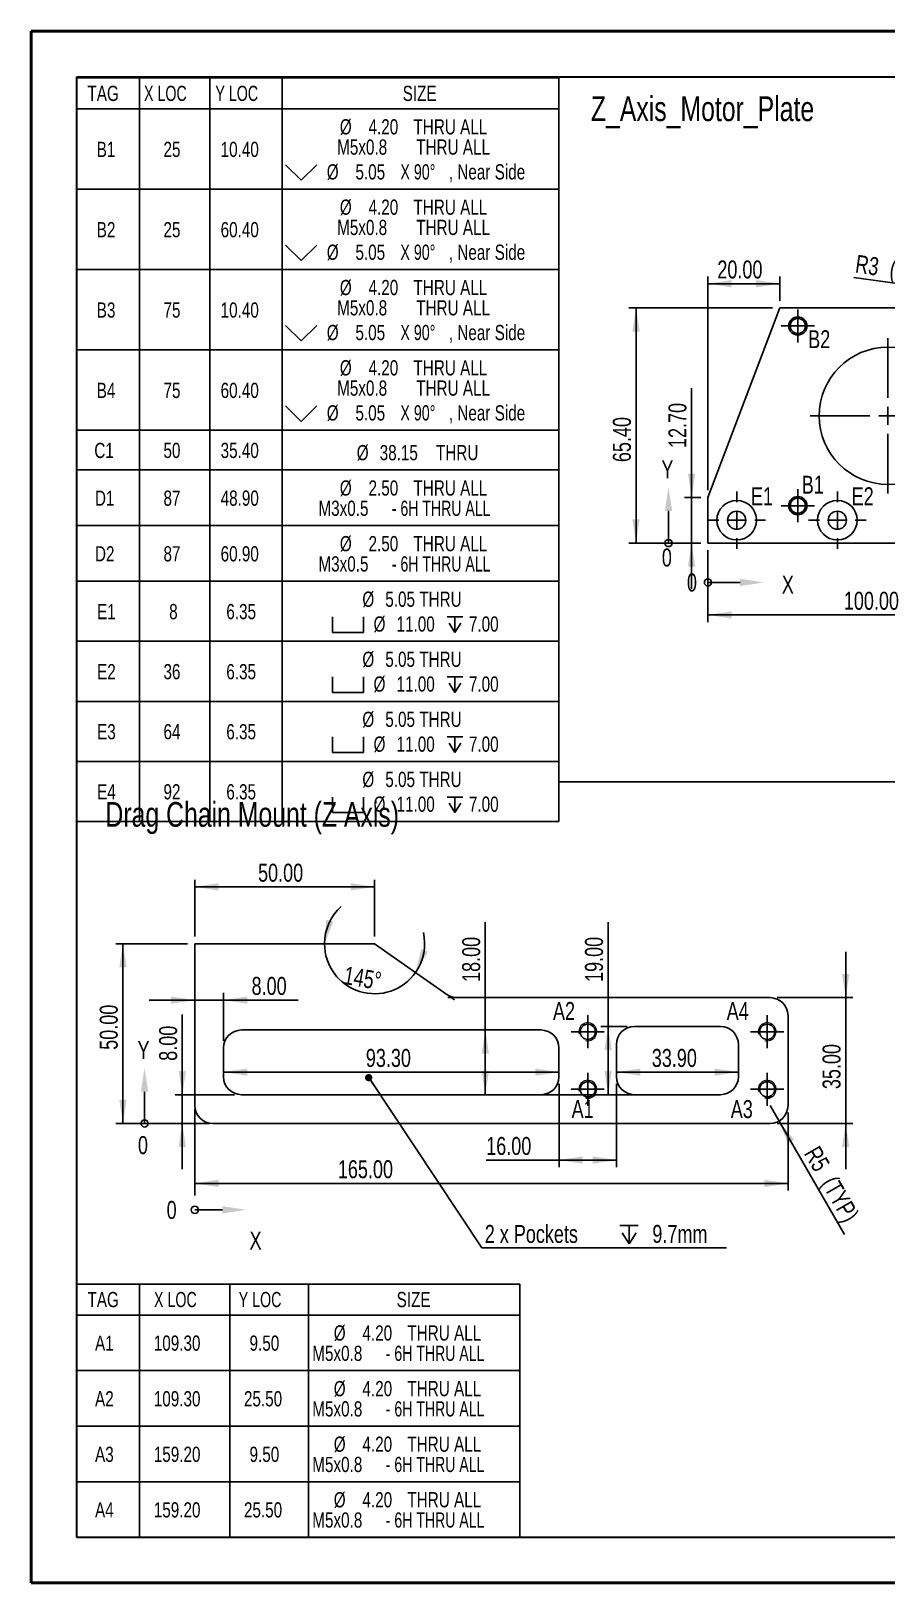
# Model space of a CAD drawing. Header units: millimetres. Extents: x 0 to 279, y 0 to 216.
# Drawn here: x 0 to 119, y 0 to 215.9 of the extents above; entities that cross this region are included whole.
import ezdxf

# ---------------------------------------------------------------- set-up
doc = ezdxf.new("R2010")
doc.units = ezdxf.units.MM
doc.layers.add('DIM', color=1, linetype='Continuous')
doc.layers.add('PAGE_BORDER', color=7, linetype='Continuous')
doc.styles.add('SLDTEXTSTYLE0', font='TXT', dxfattribs={"width": 0.75})
doc.styles.add('SLDTEXTSTYLE1', font='TXT', dxfattribs={"width": 0.7})
doc.styles.add('SLDTEXTSTYLE2', font='TXT', dxfattribs={"width": 0.692308})
doc.dimstyles.new('SLDDIMSTYLE0', dxfattribs={"dimtxt": 2.5, "dimasz": 3.302, "dimexe": 0, "dimexo": 0.0625, "dimtad": 1, "dimlfac": 2, "dimrnd": 1e-09, "dimzin": 4, "dimdsep": 46, "dimtxsty": 'SLDTEXTSTYLE0', "dimsah": 1, "dimcen": 0.09, "dimadec": 0, "dimazin": 1, "dimtfac": 1, "dimtofl": 0, "dimtmove": 0, "dimatfit": 3, "dimfxl": 1, "dimfrac": 2, "dimtolj": 1, "dimtzin": 12, "dimarcsym": 0})
doc.dimstyles.new('SLDDIMSTYLE1', dxfattribs={"dimtxt": 2.5, "dimasz": 3.302, "dimexe": 0, "dimexo": 0.0625, "dimtad": 1, "dimlfac": 2, "dimrnd": 1e-09, "dimzin": 4, "dimdsep": 46, "dimtxsty": 'SLDTEXTSTYLE0', "dimsah": 1, "dimcen": 0.09, "dimadec": 0, "dimazin": 1, "dimtfac": 1, "dimtmove": 0, "dimatfit": 0, "dimfxl": 1, "dimfrac": 2, "dimtolj": 1, "dimtzin": 12, "dimarcsym": 0})
doc.dimstyles.new('SLDDIMSTYLE3', dxfattribs={"dimtxt": 2.5, "dimasz": 3.302, "dimexe": 0, "dimexo": 0.0625, "dimtad": 1, "dimdec": 0, "dimlfac": 2, "dimrnd": 1e-09, "dimzin": 12, "dimdsep": 46, "dimtxsty": 'SLDTEXTSTYLE0', "dimsah": 1, "dimcen": 0, "dimadec": 0, "dimazin": 3, "dimtfac": 1, "dimtdec": 0, "dimtofl": 0, "dimtmove": 0, "dimatfit": 3, "dimfxl": 1, "dimfrac": 2, "dimtolj": 1, "dimtzin": 12, "dimarcsym": 0})
doc.dimstyles.new('SLDDIMSTYLE5', dxfattribs={"dimtxt": 0.18, "dimasz": 1.016, "dimexe": 0, "dimexo": 0.0625, "dimgap": 0, "dimtad": 0, "dimtih": 1, "dimtoh": 1, "dimdec": 0, "dimrnd": 1e-09, "dimzin": 0, "dimdsep": 46, "dimtxsty": 'Standard', "dimblk1": 'DOT', "dimblk2": 'DOT', "dimsah": 1, "dimcen": 0.09, "dimadec": 0, "dimazin": 0, "dimtfac": 1.016, "dimtdec": 0, "dimtofl": 0, "dimtmove": 0, "dimatfit": 3, "dimldrblk": 'DOT', "dimfxl": 1, "dimfrac": 2, "dimtolj": 1, "dimtzin": 0, "dimarcsym": 0})
doc.dimstyles.new('SLDDIMSTYLE6', dxfattribs={"dimtxt": 2.5, "dimasz": 3.302, "dimexe": 0, "dimexo": 0.0625, "dimtad": 1, "dimdec": 4, "dimlfac": 2, "dimzin": 12, "dimdsep": 46, "dimtxsty": 'SLDTEXTSTYLE0', "dimsah": 1, "dimcen": 0.09, "dimazin": 3, "dimtfac": 1, "dimtofl": 0, "dimtmove": 0, "dimatfit": 3, "dimfxl": 1, "dimfrac": 2, "dimtolj": 1, "dimtzin": 12, "dimarcsym": 0})

# ---------------------------------------------------------------- blocks, each defined once
blk = doc.blocks.new('SW_SYMBOL_HOLE_SINK')
at = {"layer": 'PAGE_BORDER', "color": 0}
for p, q in [((0, 875), (800, 75)), ((800, 75), (1600, 875))]:
    blk.add_line(p, q, dxfattribs=at)
blk = doc.blocks.new('SW_SYMBOL_HOLE_SPOT')
at = {"layer": 'PAGE_BORDER', "color": 0}
for p, q in [((0, 875), (0, 75)), ((1600, 75), (1600, 875)), ((0, 75), (1600, 75))]:
    blk.add_line(p, q, dxfattribs=at)
blk = doc.blocks.new('SW_SYMBOL_HOLE_DEPTH')
at = {"layer": 'PAGE_BORDER', "color": 0}
for p, q in [((0, 875), (800, 875)), ((400, 875), (400, 75)), ((100, 555), (400, 75)), ((700, 555), (400, 75))]:
    blk.add_line(p, q, dxfattribs=at)
blk = doc.blocks.new('SW_TABLEANNOTATION_0')
at = {"layer": 'PAGE_BORDER', "color": 0}
for p, q in [((0, 0), (0, -103.44)), ((67.04, 0), (0, 0)), ((8.75, 0), (8.75, -4.3)), ((18.52, 0), (18.52, -4.3)), ((28.56, 0), (28.56, -4.3)), ((67.04, -103.44), (67.04, 0)), ((0, -4.3), (67.04, -4.3)), ((8.75, -4.3), (8.75, -103.44)), ((18.52, -4.3), (18.52, -103.44)), ((28.56, -4.3), (28.56, -103.44)), ((0, -15.48), (67.04, -15.48)), ((0, -26.65), (67.04, -26.65)), ((0, -37.83), (67.04, -37.83)), ((0, -49.01), (67.04, -49.01)), ((0, -54.54), (67.04, -54.54)), ((0, -62.28), (67.04, -62.28)), ((0, -70.02), (67.04, -70.02)), ((0, -78.37), (67.04, -78.37)), ((0, -86.73), (67.04, -86.73)), ((0, -95.08), (67.04, -95.08)), ((0, -103.44), (67.04, -103.44))]:
    blk.add_line(p, q, dxfattribs=at)
at = {"layer": 'PAGE_BORDER', "color": 0, "xscale": 0.0027037109, "yscale": 0.0027037109, "zscale": 0.0027037109}
for name, p in [('SW_SYMBOL_HOLE_SINK', (29.06, -14.44)), ('SW_SYMBOL_HOLE_SINK', (29.06, -25.62)), ('SW_SYMBOL_HOLE_SINK', (29.06, -36.8)), ('SW_SYMBOL_HOLE_SINK', (29.06, -47.98)), ('SW_SYMBOL_HOLE_SPOT', (35.58, -77.34)), ('SW_SYMBOL_HOLE_DEPTH', (51.52, -77.34)), ('SW_SYMBOL_HOLE_SPOT', (35.58, -85.7)), ('SW_SYMBOL_HOLE_DEPTH', (51.52, -85.7)), ('SW_SYMBOL_HOLE_SPOT', (35.58, -94.05)), ('SW_SYMBOL_HOLE_DEPTH', (51.52, -94.05)), ('SW_SYMBOL_HOLE_SPOT', (35.58, -102.41)), ('SW_SYMBOL_HOLE_DEPTH', (51.52, -102.41))]:
    blk.add_blockref(name, p, dxfattribs=at)
at = {"layer": 'PAGE_BORDER', "color": 0, "attachment_point": 1}
for s, insert, char_height, style in [('TAG', (1.5, -1.09), 2.117, 'SLDTEXTSTYLE0'), ('X LOC', (9.36, -1.09), 2.117, 'SLDTEXTSTYLE1'), ('Y LOC', (19.29, -1.09), 2.117, 'SLDTEXTSTYLE1'), ('SIZE', (45.34, -1.09), 2.117, 'SLDTEXTSTYLE0'), ('%%c', (36.6, -5.74), 2.117, 'SLDTEXTSTYLE0'), ('4.20', (40.59, -5.74), 2.117, 'SLDTEXTSTYLE0'), ('THRU ALL', (46.84, -5.74), 2.117, 'SLDTEXTSTYLE0'), ('M5x0.8', (36.22, -8.56), 2.117, 'SLDTEXTSTYLE0'), ('THRU ALL', (47.22, -8.56), 2.117, 'SLDTEXTSTYLE0'), ('B1', (2.79, -8.88), 2.117, 'SLDTEXTSTYLE0'), ('25', (12.07, -8.88), 2.117, 'SLDTEXTSTYLE0'), ('10.40', (20.02, -8.88), 2.117, 'SLDTEXTSTYLE0'), ('%%c', (34.78, -12.01), 2.117, 'SLDTEXTSTYLE0'), ('5.05', (38.77, -12.01), 2.117, 'SLDTEXTSTYLE0'), ('X 90°', (45.02, -12.01), 2.117, 'SLDTEXTSTYLE1'), (', Near Side', (51.76, -12.01), 2.1167, 'SLDTEXTSTYLE0'), ('%%c', (36.6, -16.92), 2.117, 'SLDTEXTSTYLE0'), ('4.20', (40.59, -16.92), 2.117, 'SLDTEXTSTYLE0'), ('THRU ALL', (46.84, -16.92), 2.117, 'SLDTEXTSTYLE0'), ('B2', (2.79, -20.05), 2.117, 'SLDTEXTSTYLE0'), ('25', (12.07, -20.05), 2.117, 'SLDTEXTSTYLE0'), ('60.40', (20.02, -20.05), 2.117, 'SLDTEXTSTYLE0'), ('M5x0.8', (36.22, -19.74), 2.117, 'SLDTEXTSTYLE0'), ('THRU ALL', (47.22, -19.74), 2.117, 'SLDTEXTSTYLE0'), ('%%c', (34.78, -23.19), 2.117, 'SLDTEXTSTYLE0'), ('5.05', (38.77, -23.19), 2.117, 'SLDTEXTSTYLE0'), ('X 90°', (45.02, -23.19), 2.117, 'SLDTEXTSTYLE1'), (', Near Side', (51.76, -23.19), 2.1167, 'SLDTEXTSTYLE0'), ('%%c', (36.6, -28.1), 2.117, 'SLDTEXTSTYLE0'), ('4.20', (40.59, -28.1), 2.117, 'SLDTEXTSTYLE0'), ('THRU ALL', (46.84, -28.1), 2.117, 'SLDTEXTSTYLE0'), ('B3', (2.79, -31.23), 2.117, 'SLDTEXTSTYLE0'), ('75', (12.07, -31.23), 2.117, 'SLDTEXTSTYLE0'), ('10.40', (20.02, -31.23), 2.117, 'SLDTEXTSTYLE0'), ('M5x0.8', (36.22, -30.92), 2.117, 'SLDTEXTSTYLE0'), ('THRU ALL', (47.22, -30.92), 2.117, 'SLDTEXTSTYLE0'), ('%%c', (34.78, -34.36), 2.117, 'SLDTEXTSTYLE0'), ('5.05', (38.77, -34.36), 2.117, 'SLDTEXTSTYLE0'), ('X 90°', (45.02, -34.36), 2.117, 'SLDTEXTSTYLE1'), (', Near Side', (51.76, -34.36), 2.1167, 'SLDTEXTSTYLE0'), ('%%c', (36.6, -39.27), 2.117, 'SLDTEXTSTYLE0'), ('4.20', (40.59, -39.27), 2.117, 'SLDTEXTSTYLE0'), ('THRU ALL', (46.84, -39.27), 2.117, 'SLDTEXTSTYLE0'), ('B4', (2.79, -42.41), 2.117, 'SLDTEXTSTYLE0'), ('75', (12.07, -42.41), 2.117, 'SLDTEXTSTYLE0'), ('60.40', (20.02, -42.41), 2.117, 'SLDTEXTSTYLE0'), ('M5x0.8', (36.22, -42.09), 2.117, 'SLDTEXTSTYLE0'), ('THRU ALL', (47.22, -42.09), 2.117, 'SLDTEXTSTYLE0'), ('%%c', (34.78, -45.54), 2.117, 'SLDTEXTSTYLE0'), ('5.05', (38.77, -45.54), 2.117, 'SLDTEXTSTYLE0'), ('X 90°', (45.02, -45.54), 2.117, 'SLDTEXTSTYLE1'), (', Near Side', (51.76, -45.54), 2.1167, 'SLDTEXTSTYLE0'), ('C1', (2.45, -50.76), 2.117, 'SLDTEXTSTYLE0'), ('50', (12.07, -50.76), 2.117, 'SLDTEXTSTYLE0'), ('35.40', (20.02, -50.76), 2.117, 'SLDTEXTSTYLE0'), ('%%c', (38.95, -51.07), 2.117, 'SLDTEXTSTYLE0'), ('38.15', (42.14, -51.07), 2.117, 'SLDTEXTSTYLE0'), ('THRU', (49.97, -51.07), 2.117, 'SLDTEXTSTYLE0'), ('%%c', (36.6, -55.99), 2.117, 'SLDTEXTSTYLE0'), ('2.50', (40.59, -55.99), 2.117, 'SLDTEXTSTYLE0'), ('THRU ALL', (46.84, -55.99), 2.117, 'SLDTEXTSTYLE0'), ('D1', (2.54, -57.4), 2.117, 'SLDTEXTSTYLE0'), ('87', (12.07, -57.4), 2.117, 'SLDTEXTSTYLE0'), ('48.90', (20.02, -57.4), 2.117, 'SLDTEXTSTYLE0'), ('M3x0.5', (33.62, -58.81), 2.117, 'SLDTEXTSTYLE0'), ('- 6H THRU ALL', (43.83, -58.81), 2.1167, 'SLDTEXTSTYLE2'), ('%%c', (36.6, -63.73), 2.117, 'SLDTEXTSTYLE0'), ('2.50', (40.59, -63.73), 2.117, 'SLDTEXTSTYLE0'), ('THRU ALL', (46.84, -63.73), 2.117, 'SLDTEXTSTYLE0'), ('D2', (2.54, -65.14), 2.117, 'SLDTEXTSTYLE0'), ('87', (12.07, -65.14), 2.117, 'SLDTEXTSTYLE0'), ('60.90', (20.02, -65.14), 2.117, 'SLDTEXTSTYLE0'), ('M3x0.5', (33.62, -66.55), 2.117, 'SLDTEXTSTYLE0'), ('- 6H THRU ALL', (43.83, -66.55), 2.1167, 'SLDTEXTSTYLE2'), ('E1', (2.84, -73.18), 2.117, 'SLDTEXTSTYLE0'), ('8', (12.86, -73.18), 2.12, 'SLDTEXTSTYLE0'), ('6.35', (20.81, -73.18), 2.117, 'SLDTEXTSTYLE0'), ('%%c', (39.73, -71.46), 2.117, 'SLDTEXTSTYLE0'), ('5.05 THRU', (42.92, -71.46), 2.117, 'SLDTEXTSTYLE0'), ('%%c', (41.29, -74.91), 2.117, 'SLDTEXTSTYLE0'), ('11.00', (44.49, -74.91), 2.117, 'SLDTEXTSTYLE0'), ('7.00', (54.55, -74.91), 2.117, 'SLDTEXTSTYLE0'), ('%%c', (39.73, -79.82), 2.117, 'SLDTEXTSTYLE0'), ('5.05 THRU', (42.92, -79.82), 2.117, 'SLDTEXTSTYLE0'), ('E2', (2.84, -81.54), 2.117, 'SLDTEXTSTYLE0'), ('36', (12.07, -81.54), 2.117, 'SLDTEXTSTYLE0'), ('6.35', (20.81, -81.54), 2.117, 'SLDTEXTSTYLE0'), ('%%c', (41.29, -83.26), 2.117, 'SLDTEXTSTYLE0'), ('11.00', (44.49, -83.26), 2.117, 'SLDTEXTSTYLE0'), ('7.00', (54.55, -83.26), 2.117, 'SLDTEXTSTYLE0'), ('%%c', (39.73, -88.17), 2.117, 'SLDTEXTSTYLE0'), ('5.05 THRU', (42.92, -88.17), 2.117, 'SLDTEXTSTYLE0'), ('E3', (2.84, -89.89), 2.117, 'SLDTEXTSTYLE0'), ('64', (12.07, -89.89), 2.117, 'SLDTEXTSTYLE0'), ('6.35', (20.81, -89.89), 2.117, 'SLDTEXTSTYLE0'), ('%%c', (41.29, -91.62), 2.117, 'SLDTEXTSTYLE0'), ('11.00', (44.49, -91.62), 2.117, 'SLDTEXTSTYLE0'), ('7.00', (54.55, -91.62), 2.117, 'SLDTEXTSTYLE0'), ('%%c', (39.73, -96.53), 2.117, 'SLDTEXTSTYLE0'), ('5.05 THRU', (42.92, -96.53), 2.117, 'SLDTEXTSTYLE0'), ('E4', (2.84, -98.25), 2.117, 'SLDTEXTSTYLE0'), ('92', (12.07, -98.25), 2.117, 'SLDTEXTSTYLE0'), ('6.35', (20.81, -98.25), 2.117, 'SLDTEXTSTYLE0'), ('%%c', (41.29, -99.97), 2.117, 'SLDTEXTSTYLE0'), ('11.00', (44.49, -99.97), 2.117, 'SLDTEXTSTYLE0'), ('7.00', (54.55, -99.97), 2.117, 'SLDTEXTSTYLE0')]:
    blk.add_mtext(s, dxfattribs=dict(at, insert=insert, char_height=char_height, style=style))
blk = doc.blocks.new('SW_TABLEANNOTATION_2')
at = {"layer": 'PAGE_BORDER', "color": 0}
for p, q in [((0, 0), (0, -35.23)), ((61.63, 0), (0, 0)), ((8.75, 0), (8.75, -4.3)), ((21.29, 0), (21.29, -4.3)), ((32.26, 0), (32.26, -4.3)), ((61.63, -35.23), (61.63, 0)), ((0, -4.3), (61.63, -4.3)), ((8.75, -4.3), (8.75, -35.23)), ((21.29, -4.3), (21.29, -35.23)), ((32.26, -4.3), (32.26, -35.23)), ((0, -12.03), (61.63, -12.03)), ((0, -19.77), (61.63, -19.77)), ((0, -27.5), (61.63, -27.5)), ((0, -35.23), (61.63, -35.23))]:
    blk.add_line(p, q, dxfattribs=at)
at = {"layer": 'PAGE_BORDER', "color": 0, "attachment_point": 1}
for s, insert, char_height, style in [('TAG', (1.5, -1.09), 2.117, 'SLDTEXTSTYLE0'), ('X LOC', (10.75, -1.09), 2.117, 'SLDTEXTSTYLE1'), ('Y LOC', (22.53, -1.09), 2.117, 'SLDTEXTSTYLE1'), ('SIZE', (44.49, -1.09), 2.117, 'SLDTEXTSTYLE0'), ('%%c', (35.75, -5.74), 2.117, 'SLDTEXTSTYLE0'), ('4.20', (39.74, -5.74), 2.117, 'SLDTEXTSTYLE0'), ('THRU ALL', (45.99, -5.74), 2.117, 'SLDTEXTSTYLE0'), ('A1', (2.55, -7.15), 2.117, 'SLDTEXTSTYLE0'), ('109.30', (10.72, -7.15), 2.117, 'SLDTEXTSTYLE0'), ('9.50', (24.04, -7.15), 2.117, 'SLDTEXTSTYLE0'), ('M5x0.8', (32.76, -8.57), 2.117, 'SLDTEXTSTYLE0'), ('- 6H THRU ALL', (42.98, -8.57), 2.1167, 'SLDTEXTSTYLE2'), ('A2', (2.55, -14.89), 2.117, 'SLDTEXTSTYLE0'), ('109.30', (10.72, -14.89), 2.117, 'SLDTEXTSTYLE0'), ('25.50', (23.26, -14.89), 2.117, 'SLDTEXTSTYLE0'), ('%%c', (35.75, -13.48), 2.117, 'SLDTEXTSTYLE0'), ('4.20', (39.74, -13.48), 2.117, 'SLDTEXTSTYLE0'), ('THRU ALL', (45.99, -13.48), 2.117, 'SLDTEXTSTYLE0'), ('M5x0.8', (32.76, -16.3), 2.117, 'SLDTEXTSTYLE0'), ('- 6H THRU ALL', (42.98, -16.3), 2.1167, 'SLDTEXTSTYLE2'), ('%%c', (35.75, -21.21), 2.117, 'SLDTEXTSTYLE0'), ('4.20', (39.74, -21.21), 2.117, 'SLDTEXTSTYLE0'), ('THRU ALL', (45.99, -21.21), 2.117, 'SLDTEXTSTYLE0'), ('A3', (2.55, -22.62), 2.117, 'SLDTEXTSTYLE0'), ('159.20', (10.72, -22.62), 2.117, 'SLDTEXTSTYLE0'), ('9.50', (24.04, -22.62), 2.117, 'SLDTEXTSTYLE0'), ('M5x0.8', (32.76, -24.03), 2.117, 'SLDTEXTSTYLE0'), ('- 6H THRU ALL', (42.98, -24.03), 2.1167, 'SLDTEXTSTYLE2'), ('%%c', (35.75, -28.94), 2.117, 'SLDTEXTSTYLE0'), ('4.20', (39.74, -28.94), 2.117, 'SLDTEXTSTYLE0'), ('THRU ALL', (45.99, -28.94), 2.117, 'SLDTEXTSTYLE0'), ('A4', (2.55, -30.35), 2.117, 'SLDTEXTSTYLE0'), ('159.20', (10.72, -30.35), 2.117, 'SLDTEXTSTYLE0'), ('25.50', (23.26, -30.35), 2.117, 'SLDTEXTSTYLE0'), ('M5x0.8', (32.76, -31.76), 2.117, 'SLDTEXTSTYLE0'), ('- 6H THRU ALL', (42.98, -31.76), 2.1167, 'SLDTEXTSTYLE2')]:
    blk.add_mtext(s, dxfattribs=dict(at, insert=insert, char_height=char_height, style=style))
blk = doc.blocks.new('_D_1')
at = {"layer": 'DIM'}
for p, q in [((103.14, 177.37), (83.14, 177.37)), ((84.14, 144.67), (84.14, 177.37)), ((93.14, 144.67), (83.14, 144.67))]:
    blk.add_line(p, q, dxfattribs=at)
for points in [[(84.14, 177.37), (83.63, 174.07), (84.65, 174.07)], [(84.14, 144.67), (84.65, 147.97), (83.63, 147.97)]]:
    blk.add_solid(points, dxfattribs=at)
at = {"layer": 'DIM', "insert": (80.92, 155.93), "char_height": 2.5, "attachment_point": 1, "rotation": 90, "style": 'SLDTEXTSTYLE0'}
blk.add_mtext('65.40', dxfattribs=at)
blk = doc.blocks.new('_D_2')
at = {"layer": 'DIM'}
for p, q in [((91.87, 151.02), (91.87, 166.2)), ((93.14, 151.02), (90.87, 151.02)), ((91.87, 151.02), (91.87, 144.67)), ((93.14, 144.67), (90.87, 144.67)), ((91.87, 144.67), (91.87, 138.32))]:
    blk.add_line(p, q, dxfattribs=at)
for points in [[(91.87, 151.02), (92.38, 154.32), (91.36, 154.32)], [(91.87, 144.67), (91.36, 141.37), (92.38, 141.37)]]:
    blk.add_solid(points, dxfattribs=at)
at = {"layer": 'DIM', "insert": (88.65, 157.89), "char_height": 2.5, "attachment_point": 1, "rotation": 90, "style": 'SLDTEXTSTYLE0'}
blk.add_mtext('12.70', dxfattribs=at)
blk = doc.blocks.new('_D_3')
at = {"layer": 'DIM'}
for p, q in [((94.14, 152.02), (94.14, 181.75)), ((104.14, 178.37), (104.14, 181.75)), ((104.14, 180.75), (94.14, 180.75))]:
    blk.add_line(p, q, dxfattribs=at)
for points in [[(94.14, 180.75), (97.44, 180.24), (97.44, 181.26)], [(104.14, 180.75), (100.84, 181.26), (100.84, 180.24)]]:
    blk.add_solid(points, dxfattribs=at)
at = {"layer": 'DIM', "insert": (95.45, 183.98), "char_height": 2.5, "attachment_point": 1, "style": 'SLDTEXTSTYLE0'}
blk.add_mtext('20.00', dxfattribs=at)
blk = doc.blocks.new('_D_4')
at = {"layer": 'DIM'}
for p, q in [((94.14, 143.67), (94.14, 133.67)), ((144.14, 143.67), (144.14, 133.67)), ((94.14, 134.67), (144.14, 134.67))]:
    blk.add_line(p, q, dxfattribs=at)
for points in [[(94.14, 134.67), (97.44, 134.16), (97.44, 135.18)], [(144.14, 134.67), (140.84, 135.18), (140.84, 134.16)]]:
    blk.add_solid(points, dxfattribs=at)
at = {"layer": 'DIM', "insert": (113.04, 137.89), "char_height": 2.5, "attachment_point": 1, "style": 'SLDTEXTSTYLE0'}
blk.add_mtext('100.00', dxfattribs=at)
blk = doc.blocks.new('_D_9')
at = {"layer": 'DIM'}
for q in [(114.44, 181.62), (135.63, 178.62)]:
    blk.add_line((134.14, 178.83), q, dxfattribs=at)
blk.add_solid([(134.14, 178.83), (130.95, 179.8), (130.8, 178.79)], dxfattribs=at)
at = {"layer": 'DIM', "char_height": 2.5, "attachment_point": 1, "rotation": 351.9474, "style": 'SLDTEXTSTYLE0'}
for s, insert in [('R3', (114.88, 184.79)), ('(TYP)', (119.65, 184.12))]:
    blk.add_mtext(s, dxfattribs=dict(at, insert=insert))
blk = doc.blocks.new('SW_CENTERMARKSYMBOL_1')
at = {"layer": 'DIM', "color": 0}
for p, q in [((0, 2.5), (0, 4)), ((-2.5, 0), (-4, 0)), ((0, 0), (-1.25, 0)), ((0, 0), (0, 1.25)), ((0, 0), (0, -1.25)), ((0, 0), (1.25, 0)), ((2.5, 0), (4, 0)), ((0, -2.5), (0, -4))]:
    blk.add_line(p, q, dxfattribs=at)
blk = doc.blocks.new('SW_CENTERMARKSYMBOL_3')
at = {"layer": 'DIM', "color": 0}
for p, q in [((0, 2.5), (0, 4)), ((-2.5, 0), (-4, 0)), ((0, 0), (-1.25, 0)), ((0, 0), (0, 1.25)), ((0, 0), (0, -1.25)), ((0, 0), (1.25, 0)), ((2.5, 0), (4, 0)), ((0, -2.5), (0, -4))]:
    blk.add_line(p, q, dxfattribs=at)
blk = doc.blocks.new('SW_CENTERMARKSYMBOL_4')
at = {"layer": 'DIM', "color": 0}
for p, q in [((0, 2.5), (0, 10.7875)), ((-2.5, 0), (-10.7875, 0)), ((0, 0), (-1.25, 0)), ((0, 0), (0, 1.25)), ((0, 0), (0, -1.25)), ((0, 0), (1.25, 0)), ((2.5, 0), (10.7875, 0)), ((0, -2.5), (0, -10.7875))]:
    blk.add_line(p, q, dxfattribs=at)
blk = doc.blocks.new('SW_CENTERMARKSYMBOL_6')
at = {"layer": 'DIM', "color": 0}
for p, q in [((0, 1.25), (0, 2.3)), ((-1.25, 0), (-2.3, 0)), ((0, 0), (-1.25, 0)), ((0, 0), (0, 1.25)), ((0, 0), (0, -1.25)), ((0, 0), (1.25, 0)), ((1.25, 0), (2.3, 0)), ((0, -1.25), (0, -2.3))]:
    blk.add_line(p, q, dxfattribs=at)
blk = doc.blocks.new('SW_CENTERMARKSYMBOL_7')
at = {"layer": 'DIM', "color": 0}
for p, q in [((0, 1.25), (0, 2.3)), ((-1.25, 0), (-2.3, 0)), ((0, 0), (-1.25, 0)), ((0, 0), (0, 1.25)), ((0, 0), (0, -1.25)), ((0, 0), (1.25, 0)), ((1.25, 0), (2.3, 0)), ((0, -1.25), (0, -2.3))]:
    blk.add_line(p, q, dxfattribs=at)
blk = doc.blocks.new('SW_DATUMORIGIN_0')
at = {"layer": 'DIM', "color": 0}
for p, q in [((-5.48, 1), (-5.48, 5.48)), ((-1, 1), (-7.48, 1)), ((0, 0), (0, -6.48)), ((0, -4.48), (4.48, -4.48))]:
    blk.add_line(p, q, dxfattribs=at)
for centre in [(-5.48, 1), (0, -4.48)]:
    blk.add_circle(centre, 0.5, dxfattribs=at)
for points in [[(-5.48, 8.78), (-5.99, 5.48), (-4.97, 5.48)], [(7.78, -4.48), (4.48, -3.97), (4.48, -4.99)]]:
    blk.add_solid(points, dxfattribs=at)
at = {"layer": 'DIM', "color": 0, "char_height": 2.5, "attachment_point": 1, "style": 'SLDTEXTSTYLE0'}
for s, insert in [('Y', (-6.47, 12.52)), ('0', (-6.41, 0.24)), ('0', (-2.92, -3.24)), ('X', (10.28, -3.53))]:
    blk.add_mtext(s, dxfattribs=dict(at, insert=insert))
blk = doc.blocks.new('_D_27')
at = {"layer": 'DIM'}
for p, q in [((21.78, 88.93), (11.78, 88.93)), ((12.78, 63.93), (12.78, 88.93)), ((21.78, 63.93), (11.78, 63.93))]:
    blk.add_line(p, q, dxfattribs=at)
for points in [[(12.78, 88.93), (12.27, 85.63), (13.28, 85.63)], [(12.78, 63.93), (13.28, 67.23), (12.27, 67.23)]]:
    blk.add_solid(points, dxfattribs=at)
at = {"layer": 'DIM', "insert": (9.55, 74.17), "char_height": 2.5, "attachment_point": 1, "rotation": 90, "style": 'SLDTEXTSTYLE0'}
blk.add_mtext('50.00', dxfattribs=at)
blk = doc.blocks.new('_D_28')
at = {"layer": 'DIM'}
for p, q in [((22.78, 89.93), (22.78, 97.84)), ((47.78, 89.93), (47.78, 97.84)), ((47.78, 96.84), (22.78, 96.84))]:
    blk.add_line(p, q, dxfattribs=at)
for points in [[(22.78, 96.84), (26.08, 96.33), (26.08, 97.35)], [(47.78, 96.84), (44.47, 97.35), (44.47, 96.33)]]:
    blk.add_solid(points, dxfattribs=at)
at = {"layer": 'DIM', "insert": (31.57, 100.06), "char_height": 2.5, "attachment_point": 1, "style": 'SLDTEXTSTYLE0'}
blk.add_mtext('50.00', dxfattribs=at)
blk = doc.blocks.new('_D_29')
at = {"layer": 'DIM'}
for start, end in [(131.9316, 180), (180, 325), (325, 13.0684)]:
    blk.add_arc((47.78, 88.93), 6.96, start, end, dxfattribs=at)
for points in [[(40.82, 88.93), (42.04, 92.04), (41.05, 92.26)], [(53.48, 84.94), (55.2, 87.8), (54.26, 88.18)]]:
    blk.add_solid(points, dxfattribs=at)
at = {"layer": 'DIM', "insert": (43.76, 85.82), "char_height": 2.5, "attachment_point": 1, "rotation": 350.3968, "style": 'SLDTEXTSTYLE0'}
blk.add_mtext('145°', dxfattribs=at)
blk = doc.blocks.new('_D_30')
at = {"layer": 'DIM'}
for p, q in [((22.78, 65.43), (22.78, 54.59)), ((105.28, 65.43), (105.28, 54.59)), ((22.78, 55.59), (105.28, 55.59))]:
    blk.add_line(p, q, dxfattribs=at)
for points in [[(22.78, 55.59), (26.08, 55.08), (26.08, 56.1)], [(105.28, 55.59), (101.97, 56.1), (101.97, 55.08)]]:
    blk.add_solid(points, dxfattribs=at)
at = {"layer": 'DIM', "insert": (42.67, 58.81), "char_height": 2.5, "attachment_point": 1, "style": 'SLDTEXTSTYLE0'}
blk.add_mtext('165.00', dxfattribs=at)
blk = doc.blocks.new('_D_31')
at = {"layer": 'DIM'}
for p, q in [((113.3, 81.43), (113.3, 87.78)), ((103.78, 81.43), (114.3, 81.43)), ((113.3, 63.93), (113.3, 81.43)), ((103.78, 63.93), (114.3, 63.93)), ((113.3, 63.93), (113.3, 57.58))]:
    blk.add_line(p, q, dxfattribs=at)
for points in [[(113.3, 81.43), (113.81, 84.73), (112.79, 84.73)], [(113.3, 63.93), (112.79, 60.63), (113.81, 60.63)]]:
    blk.add_solid(points, dxfattribs=at)
at = {"layer": 'DIM', "insert": (110.08, 68.7), "char_height": 2.5, "attachment_point": 1, "rotation": 90, "style": 'SLDTEXTSTYLE0'}
blk.add_mtext('35.00', dxfattribs=at)
blk = doc.blocks.new('_D_32')
at = {"layer": 'DIM'}
for q in [(102.78, 66.43), (113.13, 48.49)]:
    blk.add_line((104.03, 64.26), q, dxfattribs=at)
blk.add_solid([(104.03, 64.26), (105.24, 61.15), (106.12, 61.66)], dxfattribs=at)
at = {"layer": 'DIM', "char_height": 2.5, "attachment_point": 1, "rotation": 300, "style": 'SLDTEXTSTYLE0'}
for s, insert in [('R5', (109.6, 61.02)), ('(TYP)', (112, 56.86))]:
    blk.add_mtext(s, dxfattribs=dict(at, insert=insert))
blk = doc.blocks.new('_D_33')
at = {"layer": 'DIM'}
blk.add_line((26.78, 71.07), (73.43, 71.07), dxfattribs=at)
for points in [[(26.78, 71.07), (30.08, 70.56), (30.08, 71.57)], [(73.43, 71.07), (70.12, 71.57), (70.12, 70.56)]]:
    blk.add_solid(points, dxfattribs=at)
at = {"layer": 'DIM', "insert": (46.56, 74.29), "char_height": 2.5, "attachment_point": 1, "style": 'SLDTEXTSTYLE0'}
blk.add_mtext('93.30', dxfattribs=at)
blk = doc.blocks.new('_D_34')
at = {"layer": 'DIM'}
for p, q in [((26.78, 75.43), (26.78, 82.08)), ((22.78, 81.08), (16.43, 81.08)), ((22.78, 81.08), (26.78, 81.08)), ((26.78, 81.08), (37.14, 81.08))]:
    blk.add_line(p, q, dxfattribs=at)
for points in [[(22.78, 81.08), (19.47, 81.59), (19.47, 80.58)], [(26.78, 81.08), (30.08, 80.58), (30.08, 81.59)]]:
    blk.add_solid(points, dxfattribs=at)
at = {"layer": 'DIM', "insert": (30.67, 84.31), "char_height": 2.5, "attachment_point": 1, "style": 'SLDTEXTSTYLE0'}
blk.add_mtext('8.00', dxfattribs=at)
blk = doc.blocks.new('_D_35')
at = {"layer": 'DIM'}
for p, q in [((21.04, 67.93), (21.04, 79.1)), ((28.28, 67.93), (20.04, 67.93)), ((21.04, 67.93), (21.04, 63.93)), ((24.28, 63.93), (20.04, 63.93)), ((21.04, 63.93), (21.04, 57.58))]:
    blk.add_line(p, q, dxfattribs=at)
for points in [[(21.04, 67.93), (21.54, 71.23), (20.53, 71.23)], [(21.04, 63.93), (20.53, 60.63), (21.54, 60.63)]]:
    blk.add_solid(points, dxfattribs=at)
at = {"layer": 'DIM', "insert": (17.81, 72.64), "char_height": 2.5, "attachment_point": 1, "rotation": 90, "style": 'SLDTEXTSTYLE0'}
blk.add_mtext('8.00', dxfattribs=at)
blk = doc.blocks.new('_D_36')
at = {"layer": 'DIM'}
for q in [(63.18, 91.93), (63.18, 67.93)]:
    blk.add_line((63.18, 76.93), q, dxfattribs=at)
for points in [[(63.18, 76.93), (62.67, 73.63), (63.69, 73.63)], [(63.18, 67.93), (63.69, 71.23), (62.67, 71.23)]]:
    blk.add_solid(points, dxfattribs=at)
at = {"layer": 'DIM', "insert": (59.96, 83.61), "char_height": 2.5, "attachment_point": 1, "rotation": 90, "style": 'SLDTEXTSTYLE0'}
blk.add_mtext('18.00', dxfattribs=at)
blk = doc.blocks.new('_D_37')
at = {"layer": 'DIM'}
blk.add_line((81.43, 71.07), (98.38, 71.07), dxfattribs=at)
for points in [[(81.43, 71.07), (84.73, 70.56), (84.73, 71.57)], [(98.38, 71.07), (95.07, 71.57), (95.07, 70.56)]]:
    blk.add_solid(points, dxfattribs=at)
at = {"layer": 'DIM', "insert": (86.33, 74.29), "char_height": 2.5, "attachment_point": 1, "style": 'SLDTEXTSTYLE0'}
blk.add_mtext('33.90', dxfattribs=at)
blk = doc.blocks.new('_D_38')
at = {"layer": 'DIM'}
for p, q in [((80.26, 77.43), (80.26, 91.93)), ((82.93, 77.43), (79.26, 77.43)), ((80.26, 67.93), (80.26, 77.43)), ((82.93, 67.93), (79.26, 67.93))]:
    blk.add_line(p, q, dxfattribs=at)
for points in [[(80.26, 77.43), (79.75, 74.13), (80.77, 74.13)], [(80.26, 67.93), (80.77, 71.23), (79.75, 71.23)]]:
    blk.add_solid(points, dxfattribs=at)
at = {"layer": 'DIM', "insert": (77.04, 83.61), "char_height": 2.5, "attachment_point": 1, "rotation": 90, "style": 'SLDTEXTSTYLE0'}
blk.add_mtext('19.00', dxfattribs=at)
blk = doc.blocks.new('_D_39')
at = {"layer": 'DIM'}
for p, q in [((73.43, 69.43), (73.43, 57.83)), ((81.43, 69.43), (81.43, 57.83)), ((73.43, 58.83), (63.3, 58.83)), ((81.43, 58.83), (73.43, 58.83))]:
    blk.add_line(p, q, dxfattribs=at)
for points in [[(73.43, 58.83), (76.73, 58.32), (76.73, 59.34)], [(81.43, 58.83), (78.12, 59.34), (78.12, 58.32)]]:
    blk.add_solid(points, dxfattribs=at)
at = {"layer": 'DIM', "insert": (63.3, 62.05), "char_height": 2.5, "attachment_point": 1, "style": 'SLDTEXTSTYLE0'}
blk.add_mtext('16.00', dxfattribs=at)
blk = doc.blocks.new('SW_NOTE_2')
at = {"layer": 'DIM', "color": 0}
blk.add_line((34.04, 0), (0, 0), dxfattribs=at)
at = {"layer": 'DIM', "color": 0, "xscale": 0.0031933594, "yscale": 0.0031933594, "zscale": 0.0031933594}
blk.add_blockref('SW_SYMBOL_HOLE_DEPTH', (19.2, 0.31), dxfattribs=at)
at = {"layer": 'DIM', "color": 0, "char_height": 2.5, "attachment_point": 1, "style": 'SLDTEXTSTYLE0'}
for s, insert in [('2 x Pockets', (0.4, 3.19)), ('9.7mm', (23.71, 3.19))]:
    blk.add_mtext(s, dxfattribs=dict(at, insert=insert))
blk = doc.blocks.new('_DOT')
at = {"color": 0, "linetype": 'ByBlock', "lineweight": -2}
blk.add_line((-0.5, 0), (-1, 0), dxfattribs=at)
at = {"color": 0, "linetype": 'ByBlock', "const_width": 0.5}
blk.add_lwpolyline([(-0.25, 0, 1), (0.25, 0, 1)], format="xyb", close=True, dxfattribs=at)
blk = doc.blocks.new('SW_CENTERMARKSYMBOL_25')
at = {"layer": 'DIM', "color": 0}
for p, q in [((0, 1.25), (0, 2.3)), ((-1.25, 0), (-2.3, 0)), ((0, 0), (-1.25, 0)), ((0, 0), (0, 1.25)), ((0, 0), (1.25, 0)), ((0, 0), (0, -1.25)), ((1.25, 0), (2.3, 0)), ((0, -1.25), (0, -2.3))]:
    blk.add_line(p, q, dxfattribs=at)
blk = doc.blocks.new('SW_CENTERMARKSYMBOL_26')
at = {"layer": 'DIM', "color": 0}
for p, q in [((0, 1.25), (0, 2.3)), ((-1.25, 0), (-2.3, 0)), ((0, 0), (-1.25, 0)), ((0, 0), (0, 1.25)), ((0, 0), (1.25, 0)), ((0, 0), (0, -1.25)), ((1.25, 0), (2.3, 0)), ((0, -1.25), (0, -2.3))]:
    blk.add_line(p, q, dxfattribs=at)
blk = doc.blocks.new('SW_CENTERMARKSYMBOL_27')
at = {"layer": 'DIM', "color": 0}
for p, q in [((0, 1.25), (0, 2.3)), ((-1.25, 0), (-2.3, 0)), ((0, 0), (-1.25, 0)), ((0, 0), (0, 1.25)), ((0, 0), (1.25, 0)), ((0, 0), (0, -1.25)), ((1.25, 0), (2.3, 0)), ((0, -1.25), (0, -2.3))]:
    blk.add_line(p, q, dxfattribs=at)
blk = doc.blocks.new('SW_CENTERMARKSYMBOL_28')
at = {"layer": 'DIM', "color": 0}
for p, q in [((0, 1.25), (0, 2.3)), ((-1.25, 0), (-2.3, 0)), ((0, 0), (-1.25, 0)), ((0, 0), (0, 1.25)), ((0, 0), (1.25, 0)), ((0, 0), (0, -1.25)), ((1.25, 0), (2.3, 0)), ((0, -1.25), (0, -2.3))]:
    blk.add_line(p, q, dxfattribs=at)
blk = doc.blocks.new('SW_DATUMORIGIN_3')
at = {"layer": 'DIM', "color": 0}
for p, q in [((-6.99, 1), (-6.99, 5.42)), ((-1, 1), (-8.99, 1)), ((0, 0), (0, -9.02)), ((0, -11.02), (3.84, -11.02))]:
    blk.add_line(p, q, dxfattribs=at)
for centre in [(-6.99, 1), (0, -11.02)]:
    blk.add_circle(centre, 0.5, dxfattribs=at)
for points in [[(-6.99, 8.72), (-7.5, 5.42), (-6.48, 5.42)], [(7.15, -11.02), (3.84, -10.51), (3.84, -11.53)]]:
    blk.add_solid(points, dxfattribs=at)
at = {"layer": 'DIM', "color": 0, "char_height": 2.5, "attachment_point": 1, "style": 'SLDTEXTSTYLE0'}
for s, insert in [('Y', (-7.97, 12.46)), ('0', (-7.91, -0.76)), ('0', (-3.92, -9.78)), ('X', (7.61, -14.04))]:
    blk.add_mtext(s, dxfattribs=dict(at, insert=insert))

msp = doc.modelspace()

# ---------------------------------------------------------------- linework, layer by layer
at = {"color": 7, "linetype": 'Continuous', "lineweight": 50}
for p, q in [((0, 0), (0, 215.9)), ((0, 215.9), (279.4, 215.9)), ((0, 0), (279.4, 0))]:
    msp.add_line(p, q, dxfattribs=at)
at = {"color": 7, "linetype": 'Continuous', "lineweight": 25}
for p, q in [((104.139771, 177.370493), (94.139771, 151.020493)), ((132.639771, 177.370493), (104.139771, 177.370493)), ((94.139771, 151.020493), (94.139771, 144.670494)), ((94.139771, 144.670494), (144.139771, 144.670494)), ((22.776283, 66.427633), (22.776283, 88.927633)), ((47.776283, 88.927633), (22.776283, 88.927633)), ((57.841699, 81.879752), (47.776283, 88.927633)), ((102.776283, 81.427633), (59.27564, 81.427633)), ((105.276285, 78.927633), (105.276285, 66.427633)), ((29.276283, 76.927633), (70.926283, 76.927633)), ((95.876282, 77.427633), (83.926285, 77.427633)), ((26.776282, 70.427633), (26.776282, 74.427633)), ((73.426284, 70.427633), (73.426284, 74.427633)), ((81.426283, 70.427633), (81.426283, 74.927633)), ((98.376283, 70.427633), (98.376283, 74.927633)), ((29.276283, 67.927632), (70.926283, 67.927632)), ((95.876282, 67.927632), (83.926285, 67.927632)), ((102.776283, 63.927633), (25.276283, 63.927633))]:
    msp.add_line(p, q, dxfattribs=at)
for centre, radius in [((106.639771, 174.870494), 1.2625), ((106.639771, 174.870494), 1.05), ((119.139771, 162.370494), 9.5375), ((106.639771, 149.870494), 1.2625), ((98.139771, 147.845494), 2.75), ((98.139771, 147.845494), 1.2625), ((106.639771, 149.870494), 1.05), ((112.139771, 147.845494), 2.75), ((112.139771, 147.845494), 1.2625), ((77.426283, 76.677633), 1.05), ((102.376283, 76.677633), 1.05), ((77.426283, 68.677633), 1.05), ((102.376283, 68.677633), 1.05)]:
    msp.add_circle(centre, radius, dxfattribs=at)
at = {"color": 7, "linetype": 'Continuous', "lineweight": 18}
for centre in [(106.639771, 174.870494), (106.639771, 149.870494), (77.426283, 76.677633), (102.376283, 76.677633), (77.426283, 68.677633), (102.376283, 68.677633)]:
    msp.add_arc(centre, 1.25, 255, 195, dxfattribs=at)
at = {"color": 7, "linetype": 'Continuous', "lineweight": 25}
for centre, start, end in [((59.27564, 83.927633), 235, 270), ((102.776283, 78.927633), 0, 90), ((29.276283, 74.427633), 90, 180), ((70.926283, 74.427633), 0, 90), ((83.926283, 74.927633), 90, 180), ((95.876283, 74.927633), 0, 90), ((29.276283, 70.427633), 180, 270), ((70.926283, 70.427633), 270, 0), ((83.926283, 70.427633), 180, 270), ((95.876283, 70.427633), 270, 0), ((25.276283, 66.427633), 180, 270), ((102.776283, 66.427633), 270, 0)]:
    msp.add_arc(centre, 2.5, start, end, dxfattribs=at)
at = {"layer": 'DIM'}
for p, q in [((58.77564, 81.427633), (57.987393, 81.427633)), ((58.251275, 81.592964), (58.896969, 81.140845)), ((70.926283, 67.927633), (83.926283, 67.927633)), ((22.776283, 65.927633), (22.776283, 63.427633)), ((24.776283, 63.927633), (22.276283, 63.927633))]:
    msp.add_line(p, q, dxfattribs=at)
at = {"layer": 'PAGE_BORDER', "lineweight": 35}
for p, q in [((6.35, 209.55), (273.05, 209.55)), ((6.35, 6.35), (6.35, 209.55)), ((6.35, 6.35), (273.05, 6.35))]:
    msp.add_line(p, q, dxfattribs=at)
at = {"layer": 'PAGE_BORDER'}
msp.add_line((73.391006, 111.471657), (272.978926, 111.471657), dxfattribs=at)

# ---------------------------------------------------------------- block references
at = {"layer": 'DIM'}
for name, p in [('SW_CENTERMARKSYMBOL_6', (106.639771, 174.870494)), ('SW_CENTERMARKSYMBOL_4', (119.139771, 162.370494)), ('SW_DATUMORIGIN_0', (94.139771, 143.670494)), ('SW_CENTERMARKSYMBOL_1', (98.139771, 147.845494)), ('SW_CENTERMARKSYMBOL_7', (106.639771, 149.870494)), ('SW_CENTERMARKSYMBOL_3', (112.139771, 147.845494)), ('SW_CENTERMARKSYMBOL_28', (77.426283, 76.677633)), ('SW_CENTERMARKSYMBOL_25', (102.376283, 76.677633)), ('SW_DATUMORIGIN_3', (22.776283, 62.927633)), ('SW_CENTERMARKSYMBOL_27', (77.426283, 68.677633)), ('SW_CENTERMARKSYMBOL_26', (102.376283, 68.677633)), ('SW_NOTE_2', (62.700935, 46.616822))]:
    msp.add_blockref(name, p, dxfattribs=at)
at = {"layer": 'PAGE_BORDER'}
for name, p in [('SW_TABLEANNOTATION_0', (6.347157, 209.37648)), ('SW_TABLEANNOTATION_2', (6.35, 41.575968))]:
    msp.add_blockref(name, p, dxfattribs=at)

# ---------------------------------------------------------------- texts
at = {"layer": 'DIM', "attachment_point": 1, "style": 'SLDTEXTSTYLE0'}
for s, insert, char_height in [('Z_Axis_Motor_Plate', (77.85753, 206.809395), 3.43958333), ('B2', (108.084059, 174.283004), 2.5), ('B1', (107.189741, 154.035471), 2.5), ('E1', (100.124201, 152.431413), 2.5), ('E2', (114.124201, 152.431413), 2.5), ('Drag Chain Mount (Z Axis)', (10.345569, 108.642242), 3.43958333), ('A2', (72.588672, 80.817685), 2.5), ('A4', (96.748611, 80.817685), 2.5), ('A1', (75.184585, 67.174396), 2.5), ('A3', (97.31294, 67.174396), 2.5)]:
    msp.add_mtext(s, dxfattribs=dict(at, insert=insert, char_height=char_height))

# ---------------------------------------------------------------- dimensions: what is measured, and where the dimension line sits
at = {"layer": 'DIM'}
for base, p1, p2, dimstyle, picture, middle in [((94.139771, 180.75299), (104.139771, 177.370494), (94.139771, 151.020494), 'SLDDIMSTYLE0', '_D_3', (99.607656, 180.75299)), ((144.139771, 134.670494), (94.139771, 144.670494), (144.139771, 144.670494), 'SLDDIMSTYLE0', '_D_4', (118.123124, 134.670494)), ((22.776283, 96.838518), (47.776283, 88.927633), (22.776283, 88.927633), 'SLDDIMSTYLE0', '_D_28', (35.725016, 96.838518)), ((26.776283, 81.083644), (22.776283, 88.927633), (26.776283, 74.427633), 'SLDDIMSTYLE1', '_D_34', (33.907618, 81.083644)), ((73.426283, 71.06512), (26.776283, 70.427633), (73.426283, 70.427633), 'SLDDIMSTYLE0', '_D_33', (50.711633, 71.06512)), ((98.376283, 71.06512), (81.426283, 70.427633), (98.376283, 70.427633), 'SLDDIMSTYLE0', '_D_37', (90.481324, 71.06512)), ((73.426283, 58.827515), (81.426283, 70.427633), (73.426283, 70.427633), 'SLDDIMSTYLE0', '_D_39', (67.45643, 58.827515)), ((105.276283, 55.590358), (22.776283, 66.427633), (105.276283, 66.427633), 'SLDDIMSTYLE0', '_D_30', (47.754797, 55.590358))]:
    dim = msp.add_linear_dim(base=base, p1=p1, p2=p2, dimstyle=dimstyle, dxfattribs=at)
    dim.commit()
    dim.dimension.update_dxf_attribs({"geometry": picture, "text_midpoint": middle, "dimtype": 160})
for center, mpoint, picture, middle in [((135.629336, 178.620494), (134.144126, 178.830616), '_D_9', (120.556172, 180.753)), ((102.776283, 66.427633), (104.026283, 64.262569), '_D_32', (110.043153, 53.841072))]:
    dim = msp.add_radius_dim(center=center, mpoint=mpoint, text='<> (TYP)', dimstyle='SLDDIMSTYLE3', dxfattribs=at)
    dim.commit()
    dim.dimension.update_dxf_attribs({"geometry": picture, "text_midpoint": middle, "dimtype": 164})
for base, p1, p2, dimstyle, picture, middle in [((84.139771, 177.370494), (94.139771, 144.670494), (104.139771, 177.370494), 'SLDDIMSTYLE0', '_D_1', (84.139771, 160.082282)), ((91.868386, 144.670494), (94.139771, 151.020494), (94.139771, 144.670494), 'SLDDIMSTYLE1', '_D_2', (91.868386, 162.041591)), ((63.181983, 67.927633), (70.926283, 76.927633), (70.926283, 67.927633), 'SLDDIMSTYLE0', '_D_36', (63.181983, 87.770533)), ((80.261937, 77.427633), (83.926283, 67.927633), (83.926283, 77.427633), 'SLDDIMSTYLE0', '_D_38', (80.261937, 87.770533)), ((12.776283, 88.927633), (22.776283, 63.927633), (22.776283, 88.927633), 'SLDDIMSTYLE0', '_D_27', (12.776283, 78.327654)), ((113.298124, 81.427633), (102.776283, 63.927633), (102.776283, 81.427633), 'SLDDIMSTYLE1', '_D_31', (113.298124, 72.857878)), ((21.036586, 63.927633), (29.276283, 67.927633), (25.276283, 63.927633), 'SLDDIMSTYLE1', '_D_35', (21.036586, 75.871081))]:
    dim = msp.add_linear_dim(base=base, p1=p1, p2=p2, angle=90, dimstyle=dimstyle, dxfattribs=at)
    dim.commit()
    dim.dimension.update_dxf_attribs({"geometry": picture, "text_midpoint": middle, "dimtype": 160})
dim = msp.add_angular_dim_2l(base=(45.6835, 82.290173), line1=((57.841699, 81.879753), (47.776283, 88.927633)), line2=((47.776283, 88.927633), (22.776283, 88.927633)), dimstyle='SLDDIMSTYLE6', dxfattribs=at)
dim.commit()
dim.dimension.update_dxf_attribs({"geometry": '_D_29', "text_midpoint": (46.615259, 82.065589), "dimtype": 162})

# ---------------------------------------------------------------- leaders
msp.add_leader([(46.958551, 70.302161), (62.700935, 46.616822)], dimstyle='SLDDIMSTYLE5', dxfattribs=at)

doc.saveas('drawing.dxf')
